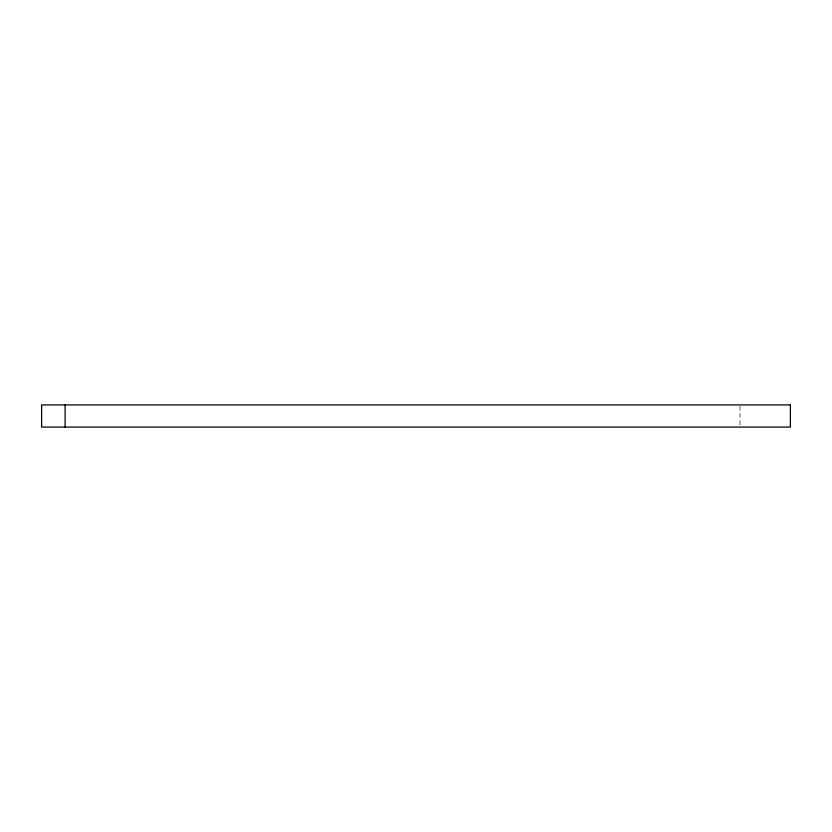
<?xml version="1.0" encoding="UTF-8"?>
<svg xmlns="http://www.w3.org/2000/svg" width="832" height="832" viewBox="0 0 832 832"><rect width="100%" height="100%" fill="white"/><g stroke="black" fill="none" stroke-linecap="round" stroke-linejoin="round"><path stroke-width="0.62" stroke-dasharray="4.16 3.12" d="M740.002 406.151L740.002 425.849"/><path stroke-width="1.25" d="M65.104 404.924L65.104 427.076M790.4 404.924L41.6 404.924L41.6 427.076L790.4 427.076L790.4 404.924"/></g></svg>
